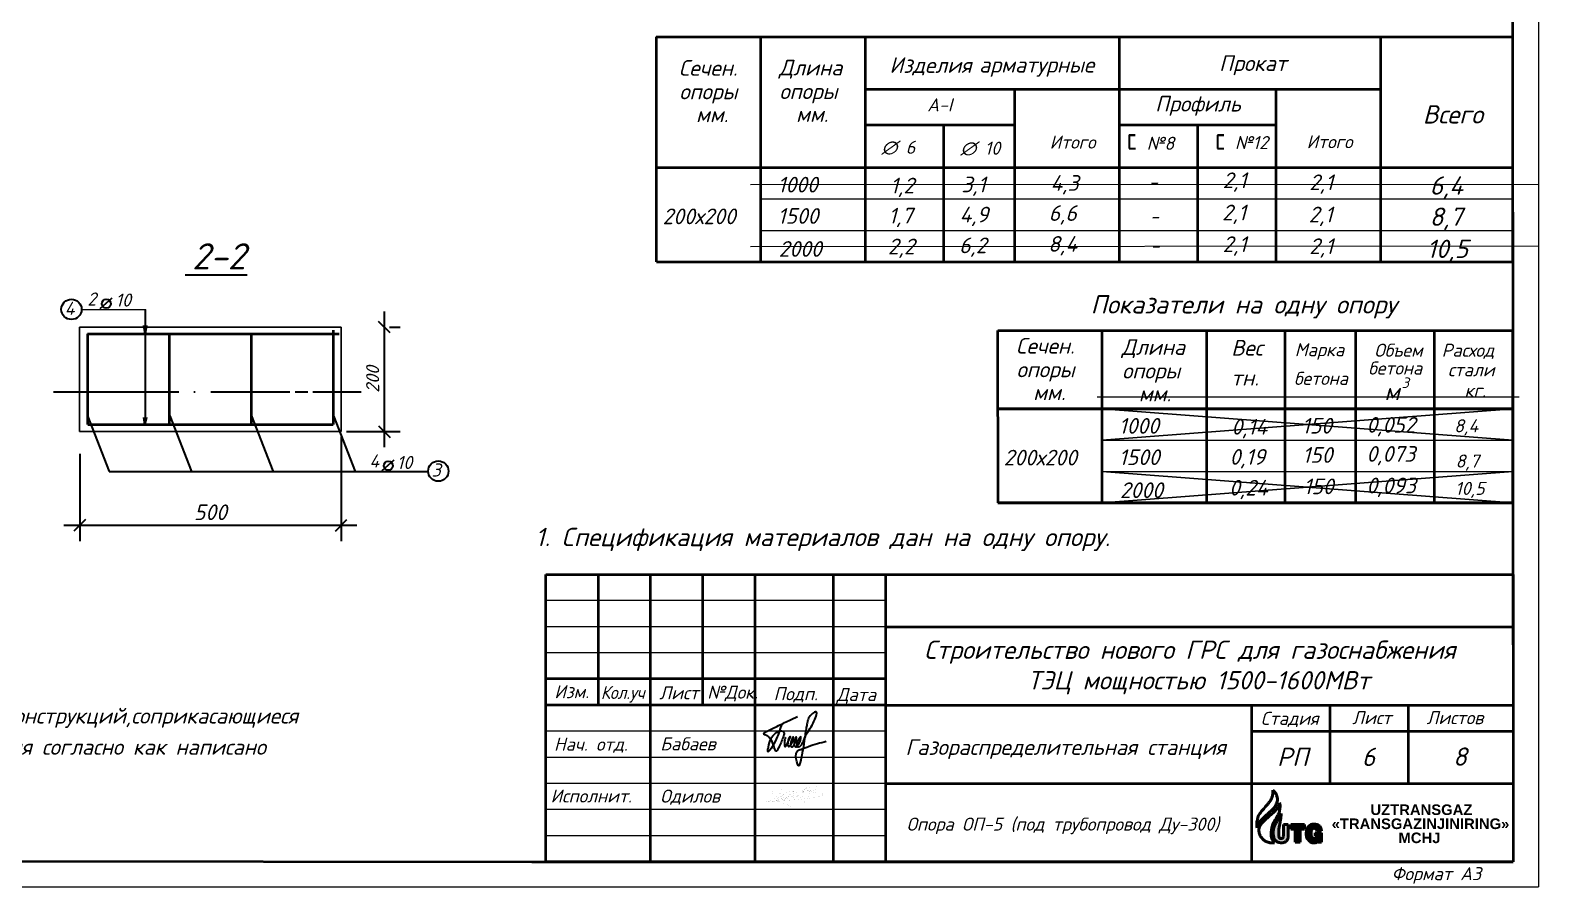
# Model space of a CAD drawing. Extents: x 108150 to 142535, y -18867 to -9422.
# Drawn here: x 137239.1 to 137527.6, y -16062.3 to -15898.4 of the extents above; entities that cross this region are included whole.
import ezdxf

# ---------------------------------------------------------------- set-up
doc = ezdxf.new("R2010")
doc.units = 0
doc.header["$MEASUREMENT"] = 0
doc.header["$PDMODE"] = 32
doc.header["$PDSIZE"] = 0.6
doc.linetypes.add('ACAD_ISO04W100', pattern=[30, 24, -3, 0, -3])
doc.layers.add('12321', color=7, linetype='Continuous')
doc.layers.add('PDF2_Text', color=5, linetype='Continuous')
for name, color, linetype, lineweight in [('SNOVNOY', 3, 'Continuous', 70), ('Выносные', 8, 'Continuous', 15), ('надписи', 2, 'Continuous', 15), ('Осевые', 8, 'ACAD_ISO04W100', 30), ('Основные', 4, 'Continuous', 40), ('Размер', 8, 'Continuous', 30), ('РАЗМЕРЫ', 8, 'Continuous', 30), ('Слой1', 1, 'Continuous', 60), ('Текст', 2, 'Continuous', 15)]:
    doc.layers.add(name, color=color, linetype=linetype, lineweight=lineweight)
doc.styles.add('PDF Arial', font='arial.ttf')
doc.styles.add('ГОСТ', font='isocpeur.ttf', dxfattribs={"oblique": 15, "height": 2.5})
doc.styles.add('ГОСТ2.5', font='isocpeur.ttf', dxfattribs={"oblique": 15, "height": 2.5})
doc.styles.add('ГОСТ3', font='isocpeur.ttf', dxfattribs={"oblique": 15, "height": 3})
doc.dimstyles.new('10', dxfattribs={"dimtxt": 3.5, "dimasz": 2.2, "dimexe": 3, "dimexo": 1, "dimgap": 1, "dimtad": 1, "dimdec": 0, "dimlfac": 10, "dimtxsty": 'ГОСТ', "dimblk": 'OBLIQUE', "dimcen": 2.5, "dimdle": 3, "dimclrd": 256, "dimclre": 256, "dimclrt": 2, "dimadec": 0, "dimazin": 0, "dimtfac": 1, "dimtdec": 0, "dimtmove": 1, "dimatfit": 3, "dimfxl": 1, "dimlwd": -1, "dimlwe": -1, "dimarcsym": 0})

# ---------------------------------------------------------------- blocks, each defined once
blk = doc.blocks.new('_Oblique')
at = {"color": 0, "linetype": 'ByBlock', "lineweight": -2}
blk.add_line((-0.5, -0.5), (0.5, 0.5), dxfattribs=at)
blk = doc.blocks.new('*D3238')
at = {"layer": 'Defpoints', "color": 0, "lineweight": 0, "transparency": 16777216}
for p in [(137298.53, -15975.23), (137248.52, -15978.49), (137298.53, -15993.15)]:
    blk.add_point(p, dxfattribs=at)
at = {"layer": 'РАЗМЕРЫ', "transparency": 16777216}
for p, q in [((137298.53, -15976.23), (137298.53, -15996.15)), ((137248.52, -15979.49), (137248.52, -15996.15)), ((137245.52, -15993.15), (137301.53, -15993.15))]:
    blk.add_line(p, q, dxfattribs=at)
at = {"layer": 'РАЗМЕРЫ', "transparency": 16777216, "xscale": 2.2, "yscale": 2.2, "zscale": 2.2, "rotation": 180}
blk.add_blockref('_Oblique', (137248.52, -15993.15), dxfattribs=at)
at = {"layer": 'РАЗМЕРЫ', "transparency": 16777216, "xscale": 2.2, "yscale": 2.2, "zscale": 2.2}
blk.add_blockref('_Oblique', (137298.53, -15993.15), dxfattribs=at)
at = {"layer": 'РАЗМЕРЫ', "color": 2, "transparency": 16777216, "insert": (137273.52, -15990.65), "char_height": 3, "attachment_point": 5, "style": 'ГОСТ3'}
blk.add_mtext('500', dxfattribs=at)
blk = doc.blocks.new('*D3237')
at = {"layer": 'Defpoints', "color": 0, "lineweight": 0, "transparency": 16777216}
for p in [(137306.81, -15955.25), (137306.81, -15955.25), (137298.53, -15975.23)]:
    blk.add_point(p, dxfattribs=at)
at = {"layer": 'РАЗМЕРЫ', "transparency": 16777216}
for p, q in [((137306.81, -15978.23), (137306.81, -15952.25)), ((137307.81, -15955.25), (137309.81, -15955.25)), ((137299.53, -15975.23), (137309.81, -15975.23))]:
    blk.add_line(p, q, dxfattribs=at)
at = {"layer": 'РАЗМЕРЫ', "transparency": 16777216, "xscale": 2.2, "yscale": 2.2, "zscale": 2.2}
for p, rotation in [((137306.81, -15955.25), 90), ((137306.81, -15975.23), 270)]:
    blk.add_blockref('_Oblique', p, dxfattribs=dict(at, rotation=rotation))
at = {"layer": 'РАЗМЕРЫ', "color": 2, "transparency": 16777216, "insert": (137304.56, -15965.24), "char_height": 2.5, "attachment_point": 5, "rotation": 90, "style": 'ГОСТ'}
blk.add_mtext('200', dxfattribs=at)

msp = doc.modelspace()

# ---------------------------------------------------------------- hatches: boundary and pattern name
at = {"layer": '12321', "lineweight": 50, "ltscale": 2}
h = msp.add_hatch(color=170, dxfattribs=at)
h.dxf.hatch_style = 1
edge = h.paths.add_edge_path()
edge.add_line((137479.7083, -16050.3769), (137478.7761, -16050.3769))
edge.add_line((137478.7761, -16050.3769), (137478.7761, -16052.5387))
edge.add_spline(control_points=[(137478.7761, -16052.5387), (137478.7635, -16052.647), (137478.7438, -16052.8165), (137478.5821, -16053.0235), (137478.3746, -16053.0639), (137478.164, -16053.0778), (137478.0119, -16052.9488), (137477.9214, -16052.7655), (137477.8837, -16052.5462), (137477.8879, -16052.1795), (137477.871, -16051.7245), (137477.9102, -16051.2214), (137477.9693, -16050.7272), (137478.0922, -16050.2583), (137478.1597, -16049.6685), (137478.3199, -16049.024), (137478.3106, -16048.5165), (137478.3056, -16048.2462)], knot_values=[0, 0, 0, 0, 0.32175029, 0.50372886, 0.7413174, 0.93122956, 1.11213119, 1.29654799, 1.53988838, 1.77020295, 2.39711599, 2.90378622, 3.28253457, 3.88886889, 4.35336348, 5.06194669, 5.86905617, 5.86905617, 5.86905617, 5.86905617], degree=3, periodic=0)
edge.add_spline(control_points=[(137478.3056, -16048.2462), (137478.2961, -16048.2669), (137478.1957, -16048.4853), (137477.9559, -16048.9809), (137477.5608, -16049.6994), (137477.1686, -16050.4545), (137476.8299, -16051.2044), (137476.8175, -16051.729), (137476.8111, -16051.9977)], knot_values=[0, 0, 0, 0, 0.06833028, 0.72117683, 1.65163806, 2.52459263, 3.28438922, 4.0823675, 4.0823675, 4.0823675, 4.0823675], degree=3, periodic=0)
edge.add_spline(control_points=[(137476.8111, -16051.9977), (137476.8147, -16052.0705), (137476.8286, -16052.3481), (137476.8835, -16052.8279), (137477.1432, -16053.4166), (137477.7174, -16053.7898), (137478.3751, -16053.9215), (137479.0225, -16053.7995), (137479.5011, -16053.4168), (137479.6791, -16052.9386), (137479.7004, -16052.6404), (137479.7083, -16052.5302)], knot_values=[0, 0, 0, 0, 0.2184505, 0.83381126, 1.44661398, 2.07318585, 2.80467327, 3.4162574, 3.99187545, 4.55748986, 4.88904194, 4.88904194, 4.88904194, 4.88904194], degree=3, periodic=0)
edge.add_line((137479.7083, -16052.5302), (137479.7083, -16050.3769))
h = msp.add_hatch(color=170, dxfattribs=at)
h.dxf.hatch_style = 1
h.paths.add_polyline_path([(137481.9618, -16051.2786), (137482.8325, -16051.2786), (137482.8325, -16050.3769), (137480.1944, -16050.3769), (137480.1944, -16051.2786), (137481.0131, -16051.2786), (137481.0131, -16053.7741), (137481.9618, -16053.7741)])
h = msp.add_hatch(color=170, dxfattribs=at)
h.dxf.hatch_style = 1
edge = h.paths.add_edge_path()
edge.add_spline(control_points=[(137486.0402, -16051.5604), (137486.0363, -16051.4766), (137486.0282, -16051.302), (137485.9506, -16051.0383), (137485.8129, -16050.7937), (137485.6469, -16050.634), (137485.4864, -16050.5205), (137485.344, -16050.4271), (137485.1465, -16050.3724), (137484.9289, -16050.3139), (137484.6278, -16050.3157), (137484.2494, -16050.2989), (137483.8033, -16050.4591), (137483.4684, -16050.8484), (137483.2544, -16051.2953), (137483.1432, -16051.8804), (137483.1246, -16052.4198), (137483.2472, -16052.9074), (137483.4498, -16053.2367), (137483.6883, -16053.6081), (137484.0513, -16053.7966), (137484.3647, -16053.8851), (137484.5952, -16053.9126), (137484.827, -16053.8963), (137485.0375, -16053.8137), (137485.2115, -16053.6997), (137485.3305, -16053.6222), (137485.379, -16053.5905)], knot_values=[0, 0, 0, 0, 0.25111067, 0.5227896, 0.81665353, 1.0828984, 1.20521301, 1.40771753, 1.58789185, 1.81639069, 2.08087123, 2.48608788, 2.94981708, 3.44112246, 3.985778, 4.42046793, 5.22027539, 5.58514014, 5.90745935, 6.37746939, 6.88525477, 7.08490717, 7.35582828, 7.57743803, 7.77434882, 8.02634128, 8.20040993, 8.20040993, 8.20040993, 8.20040993], degree=3, periodic=0)
edge.add_line((137485.379, -16053.5905), (137485.379, -16053.7673))
edge.add_line((137485.379, -16053.7673), (137486.0863, -16053.7673))
edge.add_line((137486.0863, -16053.7673), (137486.0863, -16051.9652))
edge.add_line((137486.0863, -16051.9652), (137484.8129, -16051.9652))
edge.add_line((137484.8129, -16051.9652), (137484.8129, -16052.6181))
edge.add_line((137484.8129, -16052.6181), (137485.2079, -16052.6181))
edge.add_spline(control_points=[(137485.2079, -16052.6181), (137485.2121, -16052.681), (137485.2205, -16052.8064), (137485.1169, -16052.9665), (137484.9428, -16053.0782), (137484.7304, -16053.0711), (137484.4836, -16053.0775), (137484.2487, -16052.9274), (137484.1281, -16052.6435), (137484.0801, -16052.3241), (137484.0934, -16051.9759), (137484.0932, -16051.6697), (137484.1361, -16051.4088), (137484.2592, -16051.2113), (137484.4876, -16051.0885), (137484.7503, -16051.0831), (137484.9885, -16051.1895), (137485.1487, -16051.3614), (137485.1519, -16051.5054), (137485.1531, -16051.5604)], knot_values=[0, 0, 0, 0, 0.18476977, 0.36821541, 0.54027769, 0.78268383, 0.98616211, 1.27703997, 1.54700192, 1.88874392, 2.2406241, 2.58982635, 2.80813824, 3.0254609, 3.2613069, 3.55693344, 3.77661183, 4.03780399, 4.19947695, 4.19947695, 4.19947695, 4.19947695], degree=3, periodic=0)
edge.add_line((137485.1531, -16051.5604), (137486.0402, -16051.5604))

# ---------------------------------------------------------------- linework, layer by layer
at = {"lineweight": 25, "const_width": 0.00781}
msp.add_lwpolyline([(137382.8042, -16043.8736), (137382.669, -16043.7114), (137382.5609, -16043.6815), (137382.4642, -16043.6547), (137382.2733, -16043.6602), (137382.0391, -16043.6669), (137381.9212, -16043.6703), (137381.5918, -16043.7613), (137381.3948, -16043.8624), (137381.1171, -16044.0049), (137381.0967, -16044.187), (137381.081, -16044.3266), (137381.1127, -16044.4903), (137381.2351, -16044.6127), (137381.3895, -16044.767), (137381.6504, -16044.9), (137381.8793, -16045.182), (137382.1402, -16045.4055), (137382.2591, -16045.5073), (137382.2414, -16045.6397), (137382.1669, -16045.7142), (137382.087, -16045.7195), (137381.874, -16045.8046), (137381.6291, -16045.8525), (137381.4098, -16045.8954), (137381.1606, -16045.9749), (137380.8571, -16046.0228), (137380.5276, -16046.0748), (137380.1809, -16046.06), (137379.9521, -16046.0503), (137380.0105, -16045.9696), (137380.5376, -16045.7674), (137381.0404, -16045.5745), (137381.3789, -16045.48), (137381.7887, -16045.3656), (137382.0923, -16045.2459), (137382.4023, -16045.1236), (137382.6301, -16045.0437), (137382.756, -16044.9995), (137382.9069, -16044.8787), (137383.0187, -16044.8415), (137383.1146, -16044.7617), (137383.1625, -16044.6712), (137383.2304, -16044.5431), (137383.1771, -16044.5149), (137383.1465, -16044.5648), (137383.1018, -16044.638), (137383.0565, -16044.712), (137382.9998, -16044.8048), (137382.9069, -16044.8787), (137382.875, -16045.0064), (137382.8058, -16045.1075), (137382.7259, -16045.2243), (137382.694, -16045.3576), (137382.6993, -16045.4854), (137382.7397, -16045.5404), (137382.7798, -16045.5604), (137382.88, -16045.5771), (137382.9856, -16045.5947), (137383.0771, -16045.5805), (137383.1644, -16045.5669), (137383.2775, -16045.5237), (137383.3465, -16045.4974), (137383.4274, -16045.4666), (137383.6416, -16045.3334), (137383.7853, -16045.27), (137383.8621, -16045.2132), (137383.9394, -16045.1561), (137384.005, -16045.1077), (137384.0619, -16045.0657), (137384.1594, -16044.9695), (137384.2419, -16044.8882), (137384.3465, -16044.8193), (137384.4333, -16044.6524), (137384.4636, -16044.5942), (137384.4421, -16044.5778), (137384.4106, -16044.5738), (137384.3673, -16044.5684), (137384.2975, -16044.5817), (137384.2396, -16044.6014), (137384.1483, -16044.6325), (137384.0141, -16044.6783), (137383.9622, -16044.7223), (137383.8872, -16044.767), (137383.8136, -16044.8288), (137383.7517, -16044.8807), (137383.6663, -16044.9523), (137383.6334, -16045.043), (137383.5715, -16045.1516), (137383.5446, -16045.2625), (137383.5479, -16045.3431), (137383.6084, -16045.4271), (137383.7004, -16045.4382), (137383.8691, -16045.4234), (137383.9788, -16045.4002), (137384.1064, -16045.3733), (137384.2699, -16045.3012), (137384.3883, -16045.249), (137384.4811, -16045.208), (137384.8317, -16045.0164), (137385.1654, -16044.8031), (137385.2758, -16044.6991), (137385.4528, -16044.5262), (137385.5765, -16044.4053), (137385.6947, -16044.2573), (137385.6812, -16044.2132), (137385.6336, -16044.1962), (137385.5522, -16044.1962), (137385.4843, -16044.2165), (137385.3189, -16044.2661), (137385.172, -16044.3455), (137385.017, -16044.4291), (137384.9072, -16044.5151), (137384.759, -16044.6311), (137384.6254, -16044.7865), (137384.5134, -16044.9867), (137384.5014, -16045.0653), (137384.497, -16045.0935), (137384.5227, -16045.1441), (137384.5553, -16045.1674), (137384.5974, -16045.1975), (137384.7186, -16045.1867), (137384.8546, -16045.1745), (137385.2553, -16045.093), (137385.6472, -16044.9525), (137386.0774, -16044.7652), (137386.873, -16044.2573), (137387.4105, -16043.8727), (137387.4834, -16043.7934), (137387.537, -16043.6692), (137387.5391, -16043.5835), (137387.5027, -16043.5535), (137387.4491, -16043.5428), (137387.3762, -16043.5578), (137387.2604, -16043.5942), (137387.149, -16043.6477), (137386.4459, -16044.1598), (137386.0107, -16044.5904), (137385.9262, -16044.7235), (137385.9073, -16044.7882), (137385.8993, -16044.8428), (137385.8832, -16044.9524), (137385.8938, -16045.0552), (137385.9302, -16045.1024), (137386.0449, -16045.1469), (137386.1717, -16045.1617), (137386.4157, -16045.1536), (137386.6507, -16045.117), (137386.8611, -16045.0586), (137386.9993, -16045.0203), (137387.4624, -16044.7992), (137387.7263, -16044.6049), (137388.0145, -16044.3134), (137388.1569, -16044.0392), (137388.2402, -16043.7721), (137388.2367, -16043.5465), (137388.195, -16043.4077), (137388.1269, -16043.3009), (137388.0419, -16043.2683), (137387.9022, -16043.2146), (137387.7108, -16043.2008), (137387.5409, -16043.2334), (137387.4037, -16043.2726), (137387.3514, -16043.3183), (137387.2577, -16043.3684), (137387.1815, -16043.4359), (137387.0948, -16043.5126), (137387.066, -16043.5709), (137387.047, -16043.6093), (137387.0704, -16043.6667), (137387.1292, -16043.695), (137387.1924, -16043.7254), (137387.2283, -16043.7427), (137387.4342, -16043.8191), (137387.6193, -16043.8626), (137387.8546, -16043.8735), (137388.1464, -16043.887), (137388.4645, -16043.8626), (137388.6535, -16043.8481), (137388.946, -16043.7951), (137389.3213, -16043.7147), (137389.5861, -16043.6312), (137389.6871, -16043.565), (137389.7969, -16043.4931), (137389.8264, -16043.3805), (137389.7811, -16043.2761), (137389.6906, -16043.189), (137389.5861, -16043.1507), (137389.5094, -16043.0637), (137389.4713, -16043.0383), (137389.4343, -16043.0479), (137389.3849, -16043.0712), (137389.3274, -16043.1178), (137389.267, -16043.1795), (137389.2297, -16043.2176), (137389.1823, -16043.2661), (137388.9547, -16043.497), (137388.846, -16043.6371), (137388.7467, -16043.7651), (137388.6113, -16043.9397), (137388.3885, -16044.2271), (137387.7487, -16045.1192), (137387.2888, -16045.8078), (137386.9698, -16046.4), (137386.668, -16046.9973), (137386.355, -16047.6167), (137386.0034, -16048.3125), (137385.9681, -16048.348), (137385.9391, -16048.3895), (137385.9003, -16048.4034), (137385.8602, -16048.4006), (137385.8352, -16048.337), (137385.7868, -16048.2456), (137385.7323, -16048.1429), (137385.6553, -16048.0284), (137385.4684, -16047.7959), (137384.6643, -16047.1021), (137383.8166, -16046.5974), (137382.808, -16046.1432), (137382.0651, -16045.9366), (137381.7029, -16045.8656), (137380.8506, -16045.926), (137380.4594, -16045.9537), (137380.2321, -16045.9698), (137380.2753, -16045.9118), (137380.5168, -16045.9047), (137382.5162, -16045.8159), (137383.6525, -16045.7663), (137385.5252, -16045.635), (137386.6344, -16045.5252), (137387.1794, -16045.4713), (137388.207, -16045.3216), (137389.556, -16045.0708), (137390.0779, -16044.9422), (137390.4174, -16044.8493), (137390.614, -16044.76), (137390.6939, -16044.6788), (137390.7066, -16044.6183), (137390.6982, -16044.5649), (137390.67, -16044.5199), (137390.6123, -16044.4707), (137390.5237, -16044.4327), (137390.3774, -16044.4032), (137390.2513, -16044.3778), (137388.6644, -16044.1618), (137387.4621, -16044.0788), (137386.0297, -16044.0355), (137384.8956, -16044.0642), (137383.9027, -16044.1541), (137383.2588, -16044.2476), (137382.5452, -16044.3989), (137382.2752, -16044.4561), (137382.0776, -16044.5463), (137381.8764, -16044.6653), (137381.8329, -16044.7186), (137381.8107, -16044.7692), (137381.7991, -16044.8287), (137381.7849, -16044.9019), (137381.792, -16044.9397), (137381.7993, -16044.9783), (137381.8921, -16045.1234), (137381.9875, -16045.1893), (137382.1147, -16045.2165), (137382.3964, -16045.2574), (137382.5395, -16045.2528), (137382.9711, -16045.2391), (137383.2482, -16045.2029), (137385.1232, -16044.9531)], dxfattribs=at)
at = {"layer": '12321', "color": 170, "lineweight": 50, "ltscale": 2}
for p, q in [((137478.7761, -16050.3769), (137479.7083, -16050.3769)), ((137478.7761, -16050.3769), (137478.7761, -16052.5387)), ((137479.7083, -16050.3769), (137479.7083, -16052.5302)), ((137480.1944, -16050.3769), (137482.8325, -16050.3769)), ((137480.1944, -16050.3769), (137480.1944, -16051.2786)), ((137482.8325, -16050.3769), (137482.8325, -16051.2786)), ((137481.0131, -16051.2786), (137480.1944, -16051.2786)), ((137481.0131, -16053.7741), (137481.0131, -16051.2786)), ((137482.8325, -16051.2786), (137481.9618, -16051.2786)), ((137481.9618, -16051.2786), (137481.9618, -16053.7741)), ((137484.8129, -16051.9652), (137486.0863, -16051.9652)), ((137484.8129, -16051.9652), (137484.8129, -16052.6181)), ((137484.8129, -16052.6181), (137485.2079, -16052.6181)), ((137486.0402, -16051.5604), (137485.1531, -16051.5604)), ((137486.0863, -16051.9652), (137486.0863, -16053.7673)), ((137481.9618, -16053.7741), (137481.0131, -16053.7741)), ((137485.379, -16053.7673), (137485.379, -16053.5905)), ((137486.0863, -16053.7673), (137485.379, -16053.7673))]:
    msp.add_line(p, q, dxfattribs=at)
at = {"layer": '12321', "color": 150, "lineweight": 50, "ltscale": 2}
for points in [[(137473.7351, -16051.0225), (137473.6709, -16050.287), (137473.7896, -16049.4498), (137473.9347, -16048.8367), (137474.3964, -16048.1116), (137475.2147, -16047.1009), (137475.7689, -16046.4607), (137476.1118, -16046.0322), (137476.3427, -16045.6895), (137476.63, -16045.0542), (137476.7084, -16044.7493), (137476.7654, -16044.3084), (137476.7702, -16043.9739), (137476.7567, -16043.7946)], [(137473.7351, -16051.0225), (137473.9004, -16050.4074), (137474.2101, -16049.9203), (137474.7388, -16049.3093), (137475.5603, -16048.5145), (137476.1085, -16048.026), (137476.6898, -16047.5176), (137477.1979, -16046.9285), (137477.463, -16046.3546), (137477.5768, -16045.9782), (137477.5986, -16045.2197), (137477.4167, -16044.6722), (137477.1436, -16044.2135), (137476.8895, -16043.9502), (137476.7567, -16043.7946)]]:
    msp.add_spline(points, degree=3, dxfattribs=at)
at = {"layer": '12321', "color": 82, "lineweight": 50, "ltscale": 2, "true_color": 0x41c20a}
for points in [[(137477.0416, -16053.8636), (137476.2038, -16053.8668), (137475.463, -16053.6311), (137474.8764, -16053.2304), (137474.4086, -16052.639), (137474.3133, -16052.4614), (137474.1149, -16051.8786), (137474.0906, -16051.2917), (137474.2145, -16050.8375), (137474.6962, -16050.077), (137475.411, -16049.3786), (137476.3406, -16048.5187), (137477.1377, -16047.8324), (137477.4721, -16047.4458), (137477.8577, -16046.8449), (137477.9654, -16046.5314), (137478.0275, -16046.2404)], [(137477.0416, -16053.8636), (137476.572, -16053.0766), (137476.4264, -16052.4618), (137476.4593, -16051.5161), (137476.6179, -16050.7821), (137476.8302, -16050.1804), (137477.3587, -16049.2468), (137477.6437, -16048.7112), (137477.953, -16048.0559), (137478.0518, -16047.6813), (137478.1107, -16047.2231), (137478.1341, -16046.8278), (137478.1072, -16046.5094), (137478.0275, -16046.2404)]]:
    msp.add_spline(points, degree=3, dxfattribs=at)
at = {"layer": '12321', "color": 170, "lineweight": 50, "ltscale": 2}
for points in [[(137476.8111, -16051.9977), (137476.8839, -16051.2031), (137477.1577, -16050.4943), (137477.5553, -16049.7172), (137477.992, -16048.8956), (137478.277, -16048.3082), (137478.3056, -16048.2462)], [(137478.7761, -16052.5387), (137478.7016, -16052.8517), (137478.5846, -16052.9912), (137478.3576, -16053.0613), (137478.1679, -16053.0532), (137478.024, -16052.9435), (137477.9374, -16052.7807), (137477.8906, -16052.5419), (137477.8854, -16052.3116), (137477.8828, -16051.6847), (137477.9175, -16051.1792), (137477.9669, -16050.8037), (137478.0882, -16050.2096), (137478.1583, -16049.7505), (137478.2831, -16049.053), (137478.3056, -16048.2462)], [(137486.0402, -16051.5604), (137486.019, -16051.3102), (137485.9435, -16051.0492), (137485.7963, -16050.7948), (137485.6067, -16050.608), (137485.5077, -16050.5362), (137485.3333, -16050.4332), (137485.1621, -16050.3769), (137484.9393, -16050.3264), (137484.6751, -16050.3136), (137484.2701, -16050.3248), (137483.8359, -16050.4878), (137483.4985, -16050.8449), (137483.2635, -16051.3362), (137483.1738, -16051.7616), (137483.1712, -16052.5614), (137483.2687, -16052.913), (137483.425, -16053.1948), (137483.7096, -16053.5689), (137484.1506, -16053.8205), (137484.3429, -16053.8744), (137484.6121, -16053.9051), (137484.8327, -16053.884), (137485.0172, -16053.8153), (137485.2333, -16053.6856), (137485.379, -16053.5905)], [(137479.7083, -16052.5302), (137479.6728, -16052.8598), (137479.4597, -16053.3838), (137479.0143, -16053.7485), (137478.4165, -16053.8776), (137477.6991, -16053.7345), (137477.1871, -16053.3734), (137476.9151, -16052.8243), (137476.8232, -16052.2158), (137476.8111, -16051.9977)], [(137485.1531, -16051.5604), (137485.1345, -16051.3998), (137484.97, -16051.1969), (137484.7696, -16051.107), (137484.4741, -16051.1147), (137484.2685, -16051.2303), (137484.1503, -16051.4126), (137484.105, -16051.6262), (137484.0912, -16051.9751), (137484.0912, -16052.327), (137484.1477, -16052.6641), (137484.2685, -16052.9055), (137484.5152, -16053.0596), (137484.7182, -16053.0734), (137484.9595, -16053.0509), (137485.1053, -16052.9595), (137485.2006, -16052.8028), (137485.2079, -16052.6181)]]:
    msp.add_spline(points, degree=3, dxfattribs=at)
at = {"layer": 'Выносные'}
for p, q in [((137527.5365, -15765.2957), (137527.5365, -16062.2957)), ((137378.7762, -15930.7308), (137522.6171, -15930.7308)), ((137248.8903, -15951.8368), (137261.1514, -15951.8368)), ((137444.0388, -15976.8738), (137522.652, -15976.8738)), ((137444.1405, -15976.8738), (137522.6518, -15976.8738)), ((137444.0442, -15982.8738), (137522.6518, -15982.8738)), ((137402.7364, -16007.536), (137337.7364, -16007.536)), ((137402.7364, -16012.536), (137337.7364, -16012.536)), ((137402.7364, -16012.536), (137402.715, -16012.536)), ((137402.7364, -16012.536), (137402.715, -16012.536)), ((137402.7364, -16017.536), (137337.7364, -16017.536)), ((137402.7364, -16017.536), (137337.7364, -16017.536)), ((137402.7364, -16032.536), (137337.7364, -16032.536)), ((137402.7364, -16037.536), (137337.7364, -16037.536)), ((137402.7364, -16042.536), (137337.7364, -16042.536)), ((137402.7364, -16047.536), (137337.7364, -16047.536)), ((137402.7364, -16052.536), (137337.7364, -16052.536)), ((137107.5365, -16062.2957), (137527.5365, -16062.2957))]:
    msp.add_line(p, q, dxfattribs=at)
at = {"layer": 'Выносные', "color": 4, "lineweight": 40}
for p, q in [((137358.8605, -15924.7308), (137522.6171, -15924.7308)), ((137358.8548, -15942.7308), (137522.6171, -15942.7308))]:
    msp.add_line(p, q, dxfattribs=at)
at = {"layer": 'Выносные', "color": 8, "ltscale": 2}
for p, q in [((137376.8241, -15927.9899), (137527.6251, -15927.8677)), ((137376.8241, -15939.8035), (137527.6251, -15939.6813)), ((137443.1171, -15968.5558), (137523.8909, -15968.5558))]:
    msp.add_line(p, q, dxfattribs=at)
at = {"layer": 'Выносные', "color": 253}
for p, q in [((137378.7762, -15936.7308), (137522.6171, -15936.7308)), ((137444.0388, -15982.8738), (137522.652, -15982.8738))]:
    msp.add_line(p, q, dxfattribs=at)
at = {"layer": 'Выносные', "color": 4, "lineweight": 50}
for p, q in [((137424.1231, -15970.8738), (137522.652, -15970.8738)), ((137424.1174, -15988.8738), (137522.652, -15988.8738)), ((137424.1229, -15988.8738), (137522.6518, -15988.8738))]:
    msp.add_line(p, q, dxfattribs=at)
at = {"layer": 'Осевые'}
for p, q in [((137243.5118, -15967.6242), (137288.7357, -15967.6242)), ((137289.7357, -15967.6242), (137292.1418, -15967.6242)), ((137293.1418, -15967.6242), (137302.3475, -15967.6242))]:
    msp.add_line(p, q, dxfattribs=at)
at = {"layer": 'Основные'}
for p, q in [((137522.5365, -15770.2957), (137522.715, -16057.5397)), ((137358.7795, -15899.7308), (137522.6169, -15899.7308)), ((137358.8548, -15942.7308), (137358.8342, -15899.7308)), ((137378.8342, -15942.7308), (137378.8342, -15899.7308)), ((137398.8342, -15942.7308), (137398.8342, -15899.7308)), ((137447.3892, -15942.7308), (137447.3892, -15899.694)), ((137497.3892, -15942.7308), (137497.3892, -15899.694)), ((137522.6169, -15899.7308), (137522.6169, -15942.7308)), ((137398.8342, -15909.7308), (137497.3892, -15909.7308)), ((137427.3892, -15942.7308), (137427.3892, -15909.7464)), ((137477.3892, -15942.7308), (137477.3892, -15909.7308)), ((137413.8342, -15942.7308), (137413.8342, -15916.5405)), ((137462.3892, -15942.7308), (137462.3892, -15916.5405)), ((137358.9204, -15924.7308), (137522.6169, -15924.7308)), ((137250.0164, -15956.5346), (137250.0164, -15973.8742)), ((137250.0355, -15956.5346), (137298.1632, -15956.5346)), ((137297.0342, -15955.7912), (137297.0269, -15973.8741)), ((137424.1168, -15955.8738), (137522.6518, -15955.8738)), ((137424.1828, -15988.8738), (137424.1168, -15955.8738)), ((137444.0968, -15988.8738), (137444.0968, -15955.8738)), ((137464.0968, -15988.8738), (137464.0968, -15955.8738)), ((137479.0968, -15988.8738), (137479.0968, -15955.8738)), ((137492.6518, -15988.8738), (137492.6518, -15955.8894)), ((137507.6518, -15988.8738), (137507.6518, -15955.8894)), ((137522.6518, -15988.8738), (137522.6518, -15955.8894)), ((137424.183, -15970.8738), (137522.6518, -15970.8738)), ((137250.0555, -15973.8742), (137297.0263, -15973.8742)), ((137337.715, -16002.5397), (137522.715, -16002.5397)), ((137337.715, -16057.5397), (137337.715, -16002.5397)), ((137347.7364, -16027.536), (137347.7364, -16002.5397)), ((137357.715, -16057.5397), (137357.715, -16002.5397)), ((137367.7364, -16027.536), (137367.7364, -16002.5397)), ((137377.715, -16057.5397), (137377.715, -16002.5397)), ((137392.715, -16057.5397), (137392.715, -16002.5397)), ((137402.715, -16057.5397), (137402.715, -16002.5397)), ((137522.715, -16002.5397), (137522.715, -16057.5397)), ((137402.715, -16012.5397), (137522.715, -16012.5397)), ((137402.7364, -16022.536), (137337.7364, -16022.536)), ((137402.7364, -16027.536), (137337.7364, -16027.536)), ((137402.715, -16027.5397), (137522.715, -16027.5397)), ((137472.715, -16057.5397), (137472.715, -16027.5397)), ((137487.715, -16042.5397), (137487.715, -16027.5397)), ((137502.715, -16042.5397), (137502.715, -16027.5397)), ((137472.7022, -16032.5397), (137522.7022, -16032.5397)), ((137402.715, -16042.5397), (137522.715, -16042.5397)), ((137127.5365, -16057.2957), (137334.9812, -16057.5397)), ((137334.9812, -16057.5397), (137522.715, -16057.5397)), ((137522.715, -16057.5397), (137337.715, -16057.5397))]:
    msp.add_line(p, q, dxfattribs=at)
at = {"layer": 'Основные', "lineweight": 25}
for p, q in [((137248.5164, -15955.2663), (137248.5164, -15975.2292)), ((137248.5172, -15955.2663), (137298.5269, -15955.2663)), ((137298.5269, -15955.2663), (137298.5269, -15975.2292)), ((137248.5164, -15975.2292), (137298.5269, -15975.2292))]:
    msp.add_line(p, q, dxfattribs=at)
at = {"layer": 'Размер', "color": 8, "linetype": 'ByBlock', "lineweight": 25}
for p, q in [((137444.0968, -15970.8738), (137522.6518, -15976.8738)), ((137522.6518, -15970.8738), (137444.0968, -15976.8738)), ((137444.0968, -15982.8738), (137522.6518, -15988.8738)), ((137522.6518, -15982.8738), (137444.0968, -15988.8738))]:
    msp.add_line(p, q, dxfattribs=at)
at = {"layer": 'РАЗМЕРЫ', "color": 2, "lineweight": 40}
for p, q in [((137398.7649, -15916.5405), (137427.3528, -15916.5405)), ((137447.3892, -15916.5405), (137477.4116, -15916.5405))]:
    msp.add_line(p, q, dxfattribs=at)
at = {"layer": 'РАЗМЕРЫ', "color": 2}
for p, q in [((137449.2306, -15918.5036), (137450.4295, -15918.5036)), ((137450.4295, -15918.5036), (137449.2564, -15918.5036)), ((137449.2564, -15918.5036), (137449.2564, -15921.1023)), ((137466.1439, -15918.5036), (137467.3427, -15918.5036)), ((137467.3427, -15918.5036), (137466.1696, -15918.5036)), ((137466.1696, -15918.5036), (137466.1696, -15921.1023)), ((137449.2564, -15921.1023), (137450.4813, -15921.1023)), ((137466.1696, -15921.1023), (137467.3945, -15921.1023)), ((137268.6725, -15945.2673), (137280.5783, -15945.2673))]:
    msp.add_line(p, q, dxfattribs=at)
at = {"layer": 'РАЗМЕРЫ'}
for p, q in [((137252.442, -15951.6861), (137254.7158, -15949.6662)), ((137261.0171, -15956.5346), (137260.761, -15954.9227)), ((137261.2806, -15954.9193), (137261.0171, -15956.5346)), ((137261.0121, -15973.8839), (137260.7761, -15972.524)), ((137261.2891, -15972.5202), (137261.0121, -15973.8839)), ((137306.3902, -15982.6726), (137308.6641, -15980.6527))]:
    msp.add_line(p, q, dxfattribs=at)
at = {"layer": 'РАЗМЕРЫ', "color": 253}
for p, q in [((137261.0171, -15951.8368), (137261.0171, -15973.8731)), ((137250.0216, -15972.1952), (137254.1714, -15982.8352)), ((137265.7395, -15972.1953), (137269.8892, -15982.8353)), ((137281.3124, -15972.1116), (137285.4621, -15982.7516)), ((137297.06, -15972.2379), (137301.2098, -15982.8779)), ((137254.1759, -15982.8468), (137315.2856, -15982.8382))]:
    msp.add_line(p, q, dxfattribs=at)
at = {"layer": 'РАЗМЕРЫ', "color": 4, "lineweight": 40}
for p, q in [((137265.6528, -15956.537), (137265.6528, -15973.8766)), ((137281.308, -15956.3509), (137281.308, -15973.6905))]:
    msp.add_line(p, q, dxfattribs=at)
at = {"layer": 'РАЗМЕРЫ'}
for centre, radius in [((137246.9431, -15951.8453), 1.9424), ((137253.6053, -15950.7756), 0.8674), ((137307.5535, -15981.762), 0.8674), ((137317.1259, -15982.7701), 1.9424)]:
    msp.add_circle(centre, radius, dxfattribs=at)
at = {"layer": 'Слой1', "color": 5, "lineweight": 30, "ltscale": 2}
for points in [[(137379.9227, -16032.5975), (137381.8945, -16031.6058), (137384.2197, -16030.4659), (137385.8172, -16029.6989)], [(137383.566, -16033.7237), (137383.3117, -16034.6681), (137383.4287, -16035.443), (137384.0561, -16034.5591), (137384.402, -16033.5784), (137384.244, -16033.7346), (137384.0168, -16034.3755), (137383.9507, -16035.2406), (137384.02, -16035.4062), (137384.2097, -16035.4337), (137384.72, -16034.8612), (137385.0163, -16034.0021), (137385.0229, -16033.5922), (137384.9517, -16033.6615), (137384.7254, -16034.1345), (137384.5279, -16034.7194), (137384.6209, -16035.4651), (137384.813, -16035.4935), (137385.1791, -16035.1327), (137385.4261, -16034.6145), (137385.6079, -16033.9593), (137385.5712, -16033.5855), (137385.4291, -16033.8028), (137385.292, -16034.1669), (137385.1749, -16034.9057), (137385.4913, -16035.5099), (137385.9782, -16035.1334), (137386.2739, -16034.6151), (137386.4476, -16033.8967), (137386.4421, -16033.5862), (137386.1336, -16033.8807), (137385.9248, -16034.325), (137385.6929, -16035.0917), (137385.8244, -16035.5241), (137386.2683, -16035.4408), (137386.7067, -16034.9562), (137387.0255, -16034.2431), (137387.4311, -16033.2965), (137388.8155, -16031.0061), (137389.3933, -16028.8197), (137387.9438, -16030.0464), (137387.6784, -16030.9979), (137387.5119, -16031.843), (137387.3118, -16033.0066), (137387.1301, -16034.3429), (137386.7181, -16036.6905), (137386.3356, -16038.4945)], [(137386.3356, -16038.4945), (137386.0882, -16039.1677), (137385.5978, -16037.8365), (137385.8952, -16036.2466), (137386.4591, -16035.9988), (137387.9563, -16035.431), (137391.3396, -16034.4388)]]:
    msp.add_spline(points, degree=3, dxfattribs=at)
msp.add_open_spline([(137382.8861, -16031.0988), (137382.3601, -16032.2067), (137382.3647, -16033.3169), (137379.8693, -16037.3735), (137380.3485, -16035.18), (137380.5986, -16034.0154), (137381.4382, -16032.954), (137382.6771, -16032.2547), (137383.4523, -16032.7032), (137383.0732, -16033.7044), (137382.713, -16034.6709), (137382.2834, -16035.6117), (137381.645, -16036.7647), (137381.2457, -16034.8424), (137380.3419, -16033.3133), (137379.0181, -16033.0547), (137379.9227, -16032.5975)], degree=3, knots=[0, 0, 0, 0, 2.93063033, 5.60937799, 6.43355211, 8.13489406, 9.39731787, 10.34854491, 11.61476267, 12.68778862, 13.85675588, 14.91928428, 15.73101515, 16.55411396, 18.06169832, 18.89184522, 18.89184522, 18.89184522, 18.89184522], dxfattribs=at)

# ---------------------------------------------------------------- texts
at = {"color": 0, "style": 'ГОСТ3', "oblique": 15}
for s, p in [('2. Боковые поверхности бетонных и железобетонных конструкций,соприкасающиеся', (137132.2564, -16031.0737)), ('с грунтом, выполнить антикоррозийные мероприятия согласно как написано', (137135.6484, -16037.0365))]:
    msp.add_text(s, height=3, dxfattribs=at).set_placement(p)
at = {"layer": 'PDF2_Text', "char_height": 2.027069, "attachment_point": 7, "style": 'PDF Arial'}
for s, insert in [('{\\fArial|b1|i0|c204|p34;UZTRANSGAZ}', (137495.4149, -16048.5877)), ('{\\fArial|b1|i0|c204|p34;«TRANSGAZINJINIRING»}', (137487.9996, -16051.2771)), ('{\\fArial|b1|i0|c204|p34;MCHJ}', (137500.7818, -16053.9665))]:
    msp.add_mtext(s, dxfattribs=dict(at, insert=insert))
at = {"layer": 'SNOVNOY', "color": 3, "insert": (137409.9491, -16015.1997), "char_height": 3.5, "width": 108.046652, "attachment_point": 1}
msp.add_mtext('\\pi0.10079;{\\fISOCPEUR|b0|i1|c204|p34;Строительство нового ГРС для газоснабжения \\P\\pi19.88905;ТЭЦ мощностью 1500-1600МВт}', dxfattribs=at)
at = {"layer": 'Выносные', "color": 2, "insert": (137406.4666, -16034.0659), "char_height": 3, "width": 184.427181, "attachment_point": 1, "style": 'ГОСТ'}
msp.add_mtext('Газораспределительная станция {\\fTimes New Roman|b1|i0|c204|p18;\\Q0; }', dxfattribs=at)
at = {"layer": 'надписи', "color": 2, "lineweight": 30, "oblique": 15}
for s, height, style, p in [('2-2', 5, 'ГОСТ', (137270.0317, -15944.2)), ('4', 2.5, 'ГОСТ2.5', (137245.6581, -15952.8988)), ('3', 2.5, 'ГОСТ2.5', (137315.8409, -15983.8236))]:
    msp.add_text(s, height=height, dxfattribs=dict(at, style=style)).set_placement(p)
at = {"layer": 'Текст', "oblique": 15}
for s, height, style, p in [('Прокат', 3, 'ГОСТ3', (137466.4687, -15906.2519)), ('Сечен.', 3, 'ГОСТ3', (137363.1267, -15907.1491)), ('Длина', 3, 'ГОСТ3', (137382.2667, -15907.1004)), ('Изделия', 3, 'ГОСТ3', (137403.4131, -15906.6197)), ('арматурные', 3, 'ГОСТ3', (137420.5566, -15906.5491)), ('опоры', 3, 'ГОСТ3', (137363.2307, -15911.6726)), ('опоры', 3, 'ГОСТ3', (137382.3708, -15911.6239)), ('            А-I', 2.5, 'ГОСТ', (137391.5403, -15913.9749)), ('Профиль', 3, 'ГОСТ3', (137454.2268, -15914.0068)), ('мм.', 3, 'ГОСТ3', (137366.4044, -15916.0401)), ('мм.', 3, 'ГОСТ3', (137385.5444, -15915.9914)), ('Всего', 3.5, 'ГОСТ', (137505.439, -15916.2939)), ('∅ 6', 2.5, 'ГОСТ', (137401.8936, -15922.0964)), ('∅ 10', 2.5, 'ГОСТ', (137416.9985, -15922.2641)), ('        Итого', 2.5, 'ГОСТ', (137421.3281, -15921.0992)), ('        №8', 2.5, 'ГОСТ', (137439.8903, -15921.328)), ('        №12', 2.5, 'ГОСТ', (137456.7699, -15921.1936)), ('        Итого', 2.5, 'ГОСТ', (137470.4798, -15921.0225)), ('4,3', 3, 'ГОСТ3', (137434.2194, -15929.1719)), ('2,1', 3, 'ГОСТ3', (137467.1528, -15928.6529)), ('2,1', 3, 'ГОСТ3', (137483.7148, -15929.0355)), ('1000', 3, 'ГОСТ3', (137382.0222, -15929.4867)), ('1,2', 3, 'ГОСТ3', (137403.5696, -15929.6592)), ('3,1', 3, 'ГОСТ3', (137417.1818, -15929.451)), ('-', 2.5, 'ГОСТ', (137453.0341, -15928.7182)), ('6,4', 3.5, 'ГОСТ', (137506.7564, -15929.9063)), ('6,6', 3, 'ГОСТ3', (137433.8739, -15934.9302)), ('2,1', 3, 'ГОСТ3', (137467.0426, -15934.818)), ('200х200', 3, 'ГОСТ3', (137360.008, -15935.5569)), ('1500', 3, 'ГОСТ3', (137382.0222, -15935.4791)), ('1,7', 3, 'ГОСТ3', (137403.2242, -15935.4176)), ('4,9', 3, 'ГОСТ3', (137416.8364, -15935.2094)), ('-', 2.5, 'ГОСТ', (137453.2593, -15935.3068)), ('2,1', 3, 'ГОСТ3', (137483.6046, -15935.2007)), ('8,7', 3.5, 'ГОСТ', (137506.7399, -15935.8723)), ('8,4', 3, 'ГОСТ3', (137433.7748, -15940.8244)), ('2,1', 3, 'ГОСТ3', (137467.1528, -15940.8731)), ('2000', 3, 'ГОСТ3', (137382.2326, -15941.7869)), ('2,2', 3, 'ГОСТ3', (137403.1251, -15941.3118)), ('6,2', 3, 'ГОСТ3', (137416.7373, -15941.1035)), ('-', 2.5, 'ГОСТ', (137453.3547, -15940.9137)), ('2,1', 3, 'ГОСТ3', (137483.7148, -15941.2557)), ('10,5', 3.5, 'ГОСТ', (137506.1962, -15942.0114)), ('0,052', 3, 'ГОСТ3', (137494.6547, -15975.4351)), ('1000', 3, 'ГОСТ3', (137447.2848, -15975.6297)), ('0,14', 3, 'ГОСТ3', (137468.8322, -15975.8022)), ('150', 3, 'ГОСТ3', (137482.2996, -15975.6031)), ('8,4', 2.5, 'ГОСТ', (137511.4191, -15975.3645)), ('150', 3, 'ГОСТ3', (137482.4052, -15981.1913)), ('0,073', 3, 'ГОСТ3', (137494.6535, -15980.9905)), ('200х200', 3, 'ГОСТ3', (137425.2706, -15981.6999)), ('1500', 3, 'ГОСТ3', (137447.2848, -15981.6221)), ('0,19', 3, 'ГОСТ3', (137468.4868, -15981.5606)), ('8,7', 2.5, 'ГОСТ', (137511.7001, -15982.1065)), ('0,093', 3, 'ГОСТ3', (137494.6533, -15987.0296)), ('2000', 3, 'ГОСТ3', (137447.4952, -15987.9299)), ('0,24', 3, 'ГОСТ3', (137468.3877, -15987.4548)), ('150', 3, 'ГОСТ3', (137482.6162, -15987.2013)), ('10,5', 2.5, 'ГОСТ', (137511.62, -15987.3354)), ('Опора ОП-5 (под трубопровод Ду-300)', 2.5, 'ГОСТ2.5', (137406.7004, -16051.5522))]:
    msp.add_text(s, height=height, dxfattribs=dict(at, style=style)).set_placement(p)
at = {"layer": 'Текст', "color": 2, "lineweight": 30, "style": 'ГОСТ2.5', "oblique": 15}
for s, p in [('2 ', (137249.9908, -15951.1118)), ('10 ', (137255.3786, -15951.3122)), ('4 ', (137303.939, -15982.0983)), ('10', (137309.1745, -15982.3788))]:
    msp.add_text(s, height=2.5, dxfattribs=at).set_placement(p)
at = {"layer": 'Текст', "color": 0, "oblique": 15}
for s, height, style, p in [('Показатели на одну опору', 3.5, 'ГОСТ', (137441.9108, -15952.6369)), ('Сечен.', 3, 'ГОСТ3', (137427.6196, -15960.3105)), ('Длина', 3, 'ГОСТ3', (137447.8179, -15960.5502)), ('Вес ', 3, 'ГОСТ3', (137468.7893, -15960.6926)), ('Марка', 2.5, 'ГОСТ', (137480.9415, -15960.8015)), ('        Объем', 2.5, 'ГОСТ', (137483.4277, -15960.9041)), ('       Расход', 2.5, 'ГОСТ', (137497.8944, -15960.9161)), ('опоры', 3, 'ГОСТ3', (137427.7237, -15964.834)), ('опоры', 3, 'ГОСТ3', (137447.922, -15965.0737)), ('        бетона', 2.5, 'ГОСТ', (137468.0549, -15966.295)), ('        бетона', 2.5, 'ГОСТ', (137482.2536, -15964.3212)), ('       стали', 2.5, 'ГОСТ', (137499.1034, -15964.6475)), ('тн.', 3, 'ГОСТ3', (137468.7564, -15966.4156)), ('3', 2, 'ГОСТ', (137501.3849, -15966.8766)), ('мм.', 3, 'ГОСТ3', (137430.8973, -15969.2015)), ('мм.', 3, 'ГОСТ3', (137451.0956, -15969.4412)), ('м', 3.3, 'ГОСТ', (137498.0932, -15969.2092)), ('         кг.', 2.5, 'ГОСТ', (137499.0855, -15968.5989)), ('1. Спецификация материалов дан на одну опору.', 3.5, 'ГОСТ', (137335.686, -15997.1267))]:
    msp.add_text(s, height=height, dxfattribs=dict(at, style=style)).set_placement(p)
at = {"layer": 'Текст', "color": 0, "style": 'ГОСТ', "oblique": 15, "width": 0.9}
msp.add_text('Кол.уч', height=2.5, dxfattribs=at).set_placement((137348.2159, -16026.3701))
at = {"layer": 'Текст', "lineweight": 25, "style": 'ГОСТ', "oblique": 15}
msp.add_text('Исполнит.', height=2.5, dxfattribs=at).set_placement((137338.6003, -16046.1662))
at = {"layer": 'Текст', "color": 0, "char_height": 2.5, "width": 865.941396, "attachment_point": 1, "style": 'ГОСТ'}
for s, insert in [('{\\fISOCPEUR|b0|i0|c204|p34;Изм.}', (137339.313, -16023.719)), ('{\\fISOCPEUR|b0|i0|c204|p34;Лист}', (137359.393, -16023.9317)), ('{\\fISOCPEUR|b0|i0|c204|p34;№Док.}', (137368.5594, -16023.8134)), ('{\\fISOCPEUR|b0|i0|c204|p34;Подп.}', (137381.2496, -16024.1137)), ('{\\fISOCPEUR|b0|i0|c204|p34;Дата}', (137393.3186, -16024.2608))]:
    msp.add_mtext(s, dxfattribs=dict(at, insert=insert))
at = {"layer": 'Текст', "color": 2, "char_height": 2.5, "width": 865.941396, "attachment_point": 1, "style": 'ГОСТ'}
for s, insert in [('{\\fISOCPEUR|b0|i0|c204|p34;Стадия}', (137474.4396, -16028.8256)), ('{\\fISOCPEUR|b0|i0|c204|p34;Лист}', (137491.9148, -16028.687)), ('{\\fISOCPEUR|b0|i0|c204|p34;Листов}', (137506.1389, -16028.687))]:
    msp.add_mtext(s, dxfattribs=dict(at, insert=insert))
at = {"layer": 'Текст', "color": 5, "char_height": 2.5, "width": 865.941396, "attachment_point": 1, "style": 'ГОСТ'}
for s, insert in [('Нач. отд.', (137339.251, -16033.762)), ('Бабаев', (137359.5746, -16033.6947))]:
    msp.add_mtext(s, dxfattribs=dict(at, insert=insert))
at = {"layer": 'Текст', "width": 865.941396, "attachment_point": 1}
for s, insert, char_height, style in [('Р{\\fISOCPEUR|b0|i0|c204|p34;П}', (137477.5519, -16035.6855), 3.5, 'ГОСТ'), ('6', (137493.7623, -16035.6893), 3.5, 'ГОСТ'), ('8', (137511.2281, -16035.6351), 3.5, 'ГОСТ'), ('Одилов', (137359.5746, -16043.6947), 2.5, 'ГОСТ'), ('Формат А{\\fISOCPEUR|b0|i0|c204|p34;3}', (137499.464, -16058.528), 2.5, 'ГОСТ2.5')]:
    msp.add_mtext(s, dxfattribs=dict(at, insert=insert, char_height=char_height, style=style))

# ---------------------------------------------------------------- dimensions: what is measured, and where the dimension line sits
at = {"layer": 'РАЗМЕРЫ', "color": 253}
dim = msp.add_linear_dim(base=(137306.8101, -15955.2476), p1=(137298.5269, -15975.2292), p2=(137306.8101, -15955.2476), angle=90, dimstyle='10', dxfattribs=at)
dim.commit()
dim.dimension.update_dxf_attribs({"geometry": '*D3237', "text_midpoint": (137304.5601, -15965.2384)})
dim = msp.add_linear_dim(base=(137298.5269, -15993.1498), p1=(137248.5183, -15978.4929), p2=(137298.5269, -15975.2292), dimstyle='10', override={"dimtxsty": 'ГОСТ3'}, dxfattribs=at)
dim.commit()
dim.dimension.update_dxf_attribs({"geometry": '*D3238', "text_midpoint": (137273.5226, -15990.6498)})

doc.saveas('drawing.dxf')
